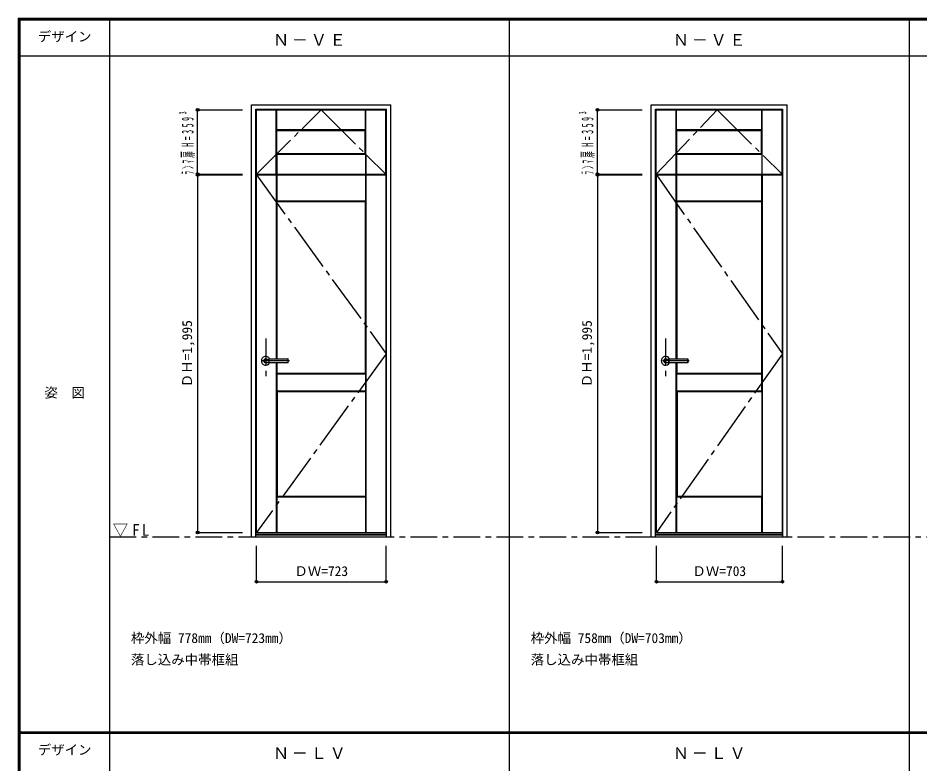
# Model space of a CAD drawing. Units: millimetres, scale not verified. Extents: x -6000 to 5700, y -4307 to 4175.
# Drawn here: x -6000 to -966, y 12 to 4175 of the extents above; entities that cross this region are included whole.
import ezdxf
from ezdxf.enums import TextEntityAlignment as Align

# ---------------------------------------------------------------- set-up
doc = ezdxf.new("R2010")
doc.units = ezdxf.units.MM
doc.header["$LTSCALE"] = 30
doc.header["$PDMODE"] = 32
doc.header["$PDSIZE"] = 15
doc.linetypes.add('CHAIN1', pattern=[8, 5, -1, 1, -1])
doc.linetypes.add('CHAIN2', pattern=[12, 9, -1, 1, -1])
for name, color, linetype in [('0-1_通り芯', 4, 'CHAIN1'), ('0-2_扉', 3, 'Continuous'), ('0-3_仕上げ', 7, 'Continuous'), ('0-4_枠', 3, 'Continuous'), ('0-5_レバー', 3, 'Continuous'), ('0-7', 7, 'CHAIN2'), ('0-A_文字', 7, 'Continuous'), ('0-B_寸法', 7, 'Continuous'), ('F-1_枠', 6, 'Continuous'), ('F-A_文字', 7, 'Continuous')]:
    doc.layers.add(name, color=color, linetype=linetype)
doc.styles.add('ＭＳ ゴシック', font='')
doc.styles.get('ＭＳ ゴシック').set_extended_font_data('MS Gothic')

msp = doc.modelspace()

# ---------------------------------------------------------------- linework, layer by layer
at = {"layer": '0-1_通り芯'}
for p, q in [((-4617.4, 2386.75), (-4617.4, 2176.75)), ((-2385.8, 2386.75), (-2385.8, 2176.75)), ((-4484.9, 2261.75), (-4662.4, 2261.75)), ((-2253.3, 2261.75), (-2430.8, 2261.75))]:
    msp.add_line(p, q, dxfattribs=at)
at = {"layer": '0-1_通り芯', "color": 7}
msp.add_line((-5490, 1279.25), (3436.4, 1279.25), dxfattribs=at)
at = {"layer": '0-2_扉'}
for p, q in [((-4669.9, 3662.25), (-3946.9, 3662.25)), ((-4669.9, 3303.25), (-4669.9, 3662.25)), ((-3946.9, 3303.25), (-3946.9, 3662.25)), ((-2438.3, 3662.25), (-1735.3, 3662.25)), ((-2438.3, 3303.25), (-2438.3, 3662.25)), ((-1735.3, 3303.25), (-1735.3, 3662.25)), ((-4669.9, 3303.25), (-3946.9, 3303.25)), ((-4668.4, 3299.25), (-3945.4, 3299.25)), ((-4668.4, 1304.25), (-4668.4, 3299.25)), ((-3945.4, 1304.25), (-3945.4, 3299.25)), ((-2438.3, 3303.25), (-1735.3, 3303.25)), ((-2436.8, 3299.25), (-1733.8, 3299.25)), ((-2436.8, 1304.25), (-2436.8, 3299.25)), ((-1733.8, 1304.25), (-1733.8, 3299.25)), ((-4668.4, 1304.25), (-3945.4, 1304.25)), ((-2436.8, 1304.25), (-1733.8, 1304.25))]:
    msp.add_line(p, q, dxfattribs=at)
at = {"layer": '0-3_仕上げ'}
for p, q in [((-4558.9, 3303.25), (-4558.9, 3662.25)), ((-4557.4, 3549.75), (-4557.4, 3662.25)), ((-4555.9, 3551.25), (-4555.9, 3662.25)), ((-4060.9, 3551.25), (-4060.9, 3662.25)), ((-4057.9, 3303.25), (-4057.9, 3662.25)), ((-2327.3, 3303.25), (-2327.3, 3662.25)), ((-2325.8, 3549.75), (-2325.8, 3662.25)), ((-2324.3, 3551.25), (-2324.3, 3662.25)), ((-1849.3, 3551.25), (-1849.3, 3662.25)), ((-1846.3, 3303.25), (-1846.3, 3662.25)), ((-4555.9, 3551.25), (-4557.4, 3549.75)), ((-4557.4, 3549.75), (-4554.9, 3547.25)), ((-4060.9, 3551.25), (-4555.9, 3551.25)), ((-4059.4, 3549.75), (-4061.9, 3547.25)), ((-2324.3, 3551.25), (-2325.8, 3549.75)), ((-2325.8, 3549.75), (-2323.3, 3547.25)), ((-1849.3, 3551.25), (-2324.3, 3551.25)), ((-1847.8, 3549.75), (-1850.3, 3547.25)), ((-4557.4, 3415.75), (-4554.9, 3418.25)), ((-4557.4, 3415.75), (-4557.4, 3303.25)), ((-4555.9, 3414.25), (-4557.4, 3415.75)), ((-4060.9, 3414.25), (-4555.9, 3414.25)), ((-4555.9, 3414.25), (-4555.9, 3303.25)), ((-4059.4, 3415.75), (-4061.9, 3418.25)), ((-4060.9, 3414.25), (-4060.9, 3303.25)), ((-2325.8, 3415.75), (-2323.3, 3418.25)), ((-2325.8, 3415.75), (-2325.8, 3303.25)), ((-2324.3, 3414.25), (-2325.8, 3415.75)), ((-1849.3, 3414.25), (-2324.3, 3414.25)), ((-2324.3, 3414.25), (-2324.3, 3303.25)), ((-1847.8, 3415.75), (-1850.3, 3418.25)), ((-1849.3, 3414.25), (-1849.3, 3303.25)), ((-4557.4, 2273.25), (-4557.4, 3299.25)), ((-4554.4, 3153.25), (-4554.4, 3299.25)), ((-4059.4, 3153.25), (-4059.4, 3299.25)), ((-4056.4, 1304.25), (-4056.4, 3299.25)), ((-2325.8, 2273.25), (-2325.8, 3299.25)), ((-2322.8, 3153.25), (-2322.8, 3299.25)), ((-1847.8, 3153.25), (-1847.8, 3299.25)), ((-1846.3, 3151.75), (-1846.3, 3299.25)), ((-1844.8, 1304.25), (-1844.8, 3299.25)), ((-4554.4, 3153.25), (-4555.9, 3151.75)), ((-4059.4, 3153.25), (-4554.4, 3153.25)), ((-4057.9, 3151.75), (-4060.4, 3149.25)), ((-2322.8, 3153.25), (-2324.3, 3151.75)), ((-1847.8, 3153.25), (-2322.8, 3153.25)), ((-1846.3, 3151.75), (-1848.8, 3149.25)), ((-1847.8, 3153.25), (-1846.3, 3151.75)), ((-4557.4, 1304.25), (-4557.4, 2250.25)), ((-2325.8, 1304.25), (-2325.8, 2250.25)), ((-4555.9, 2188.75), (-4553.4, 2191.25)), ((-4554.4, 2187.25), (-4555.9, 2188.75)), ((-4059.4, 2187.25), (-4554.4, 2187.25)), ((-4554.4, 2095.25), (-4554.4, 2187.25)), ((-4060.4, 2191.25), (-4057.9, 2188.75)), ((-4059.4, 2187.25), (-4057.9, 2188.75)), ((-4059.4, 2095.25), (-4059.4, 2187.25)), ((-4057.9, 2093.75), (-4057.9, 2188.75)), ((-2324.3, 2188.75), (-2321.8, 2191.25)), ((-2324.3, 2093.75), (-2324.3, 2188.75)), ((-2322.8, 2187.25), (-2324.3, 2188.75)), ((-2322.8, 2095.25), (-2322.8, 2187.25)), ((-1848.8, 2191.25), (-1846.3, 2188.75)), ((-1847.8, 2187.25), (-1846.3, 2188.75)), ((-1846.3, 2093.75), (-1846.3, 2188.75)), ((-4554.4, 2095.25), (-4555.9, 2093.75)), ((-4554.4, 2095.25), (-4059.4, 2095.25)), ((-4057.9, 2093.75), (-4060.4, 2091.25)), ((-4059.4, 2095.25), (-4057.9, 2093.75)), ((-2322.8, 2095.25), (-2324.3, 2093.75)), ((-2321.8, 2091.25), (-2324.3, 2093.75)), ((-2322.8, 2095.25), (-1847.8, 2095.25)), ((-1846.3, 2093.75), (-1848.8, 2091.25)), ((-1847.8, 2095.25), (-1846.3, 2093.75)), ((-4554.4, 1500.25), (-4555.9, 1501.75)), ((-4059.4, 1500.25), (-4554.4, 1500.25)), ((-4554.4, 1304.25), (-4554.4, 1500.25)), ((-4060.4, 1504.25), (-4057.9, 1501.75)), ((-4059.4, 1500.25), (-4057.9, 1501.75)), ((-4059.4, 1304.25), (-4059.4, 1500.25)), ((-4057.9, 1304.25), (-4057.9, 1501.75)), ((-2322.8, 1500.25), (-2324.3, 1501.75)), ((-2322.8, 1304.25), (-2322.8, 1500.25)), ((-1848.8, 1504.25), (-1846.3, 1501.75)), ((-1847.8, 1500.25), (-1846.3, 1501.75)), ((-1846.3, 1304.25), (-1846.3, 1501.75))]:
    msp.add_line(p, q, dxfattribs=at)
at = {"layer": '0-3_仕上げ', "color": 3}
for p, q in [((-4554.9, 3547.25), (-4061.9, 3547.25)), ((-4554.9, 3418.25), (-4554.9, 3547.25)), ((-4061.9, 3418.25), (-4061.9, 3547.25)), ((-2323.3, 3547.25), (-1850.3, 3547.25)), ((-2323.3, 3418.25), (-2323.3, 3547.25)), ((-1850.3, 3418.25), (-1850.3, 3547.25)), ((-4554.9, 3418.25), (-4061.9, 3418.25)), ((-2323.3, 3418.25), (-1850.3, 3418.25)), ((-4060.4, 3149.25), (-4553.4, 3149.25)), ((-4553.4, 2273.25), (-4553.4, 3149.25)), ((-4060.4, 2191.25), (-4060.4, 3149.25)), ((-1848.8, 3149.25), (-2321.8, 3149.25)), ((-2321.8, 2273.25), (-2321.8, 3149.25)), ((-1848.8, 2191.25), (-1848.8, 3149.25)), ((-4553.4, 2191.25), (-4553.4, 2250.25)), ((-2321.8, 2191.25), (-2321.8, 2250.25)), ((-4060.4, 2191.25), (-4553.4, 2191.25)), ((-1848.8, 2191.25), (-2321.8, 2191.25)), ((-4553.4, 2091.25), (-4553.4, 1504.25)), ((-2321.8, 2091.25), (-1848.8, 2091.25)), ((-2321.8, 2091.25), (-2321.8, 1504.25)), ((-1848.8, 2091.25), (-1848.8, 1504.25)), ((-4060.4, 1504.25), (-4553.4, 1504.25)), ((-1848.8, 1504.25), (-2321.8, 1504.25))]:
    msp.add_line(p, q, dxfattribs=at)
at = {"layer": '0-3_仕上げ'}
for points in [[(-4060.9, 3551.25), (-4059.4, 3549.75), (-4059.4, 3662.25)], [(-1849.3, 3551.25), (-1847.8, 3549.75), (-1847.8, 3662.25)], [(-4060.9, 3414.25), (-4059.4, 3415.75), (-4059.4, 3303.25)], [(-1849.3, 3414.25), (-1847.8, 3415.75), (-1847.8, 3303.25)], [(-4553.4, 3149.25), (-4555.9, 3151.75), (-4555.9, 3299.25)], [(-4059.4, 3153.25), (-4057.9, 3151.75), (-4057.9, 3299.25)], [(-2321.8, 3149.25), (-2324.3, 3151.75), (-2324.3, 3299.25)], [(-4553.4, 2091.25), (-4555.9, 2093.75), (-4555.9, 2188.75)], [(-1847.8, 2095.25), (-1847.8, 2187.25), (-2322.8, 2187.25)], [(-4555.9, 1304.25), (-4555.9, 1501.75), (-4553.4, 1504.25)], [(-2324.3, 1304.25), (-2324.3, 1501.75), (-2321.8, 1504.25)], [(-1847.8, 1304.25), (-1847.8, 1500.25), (-2322.8, 1500.25)]]:
    msp.add_lwpolyline(points, dxfattribs=at)
at = {"layer": '0-3_仕上げ', "color": 3}
msp.add_lwpolyline([(-4553.4, 2091.25), (-4060.4, 2091.25), (-4060.4, 1504.25)], dxfattribs=at)
at = {"layer": '0-4_枠'}
for p, q in [((-4697.4, 3691.25), (-3919.4, 3691.25)), ((-4697.4, 1279.25), (-4697.4, 3691.25)), ((-3919.4, 1279.25), (-3919.4, 3691.25)), ((-2465.8, 3691.25), (-1707.8, 3691.25)), ((-2465.8, 1279.25), (-2465.8, 3691.25)), ((-1707.8, 1279.25), (-1707.8, 3691.25)), ((-4673.4, 3667.25), (-3943.4, 3667.25)), ((-4673.4, 1279.25), (-4673.4, 3667.25)), ((-3943.4, 1279.25), (-3943.4, 3667.25)), ((-2441.8, 3667.25), (-1731.8, 3667.25)), ((-2441.8, 1279.25), (-2441.8, 3667.25)), ((-1731.8, 1279.25), (-1731.8, 3667.25)), ((-4697.4, 1279.25), (-3919.4, 1279.25)), ((-4673.4, 1294.25), (-3943.4, 1294.25)), ((-4673.4, 1291.25), (-3943.4, 1291.25)), ((-2465.8, 1279.25), (-1707.8, 1279.25)), ((-2441.8, 1294.25), (-1731.8, 1294.25)), ((-2441.8, 1291.25), (-1731.8, 1291.25))]:
    msp.add_line(p, q, dxfattribs=at)
at = {"layer": '0-5_レバー'}
for p, q in [((-4617.4, 2271.25), (-4598.4, 2271.25)), ((-4598.4, 2272.25), (-4597.4, 2273.25)), ((-4598.4, 2251.25), (-4598.4, 2272.25)), ((-4597.4, 2273.25), (-4493.4, 2273.25)), ((-4492.4, 2272.25), (-4493.4, 2273.25)), ((-4492.4, 2251.25), (-4492.4, 2272.25)), ((-2385.8, 2271.25), (-2366.8, 2271.25)), ((-2366.8, 2272.25), (-2365.8, 2273.25)), ((-2366.8, 2251.25), (-2366.8, 2272.25)), ((-2365.8, 2273.25), (-2261.8, 2273.25)), ((-2260.8, 2272.25), (-2261.8, 2273.25)), ((-2260.8, 2251.25), (-2260.8, 2272.25)), ((-4617.4, 2252.25), (-4598.4, 2252.25)), ((-4598.4, 2251.25), (-4597.4, 2250.25)), ((-4493.4, 2250.25), (-4597.4, 2250.25)), ((-4492.4, 2251.25), (-4493.4, 2250.25)), ((-2385.8, 2252.25), (-2366.8, 2252.25)), ((-2366.8, 2251.25), (-2365.8, 2250.25)), ((-2261.8, 2250.25), (-2365.8, 2250.25)), ((-2260.8, 2251.25), (-2261.8, 2250.25))]:
    msp.add_line(p, q, dxfattribs=at)
at = {"layer": '0-5_レバー', "color": 4}
for p, q in [((-4597.4, 2250.25), (-4597.4, 2273.25)), ((-4493.4, 2273.25), (-4493.4, 2250.25)), ((-2365.8, 2250.25), (-2365.8, 2273.25)), ((-2261.8, 2273.25), (-2261.8, 2250.25))]:
    msp.add_line(p, q, dxfattribs=at)
for centre, radius, start, end in [((-4617.4, 2261.75), 24.55, 27.93255, 332.06745), ((-4617.4, 2261.75), 11, 59.72736, 300.27264), ((-2385.8, 2261.75), 24.55, 27.93255, 332.06745), ((-2385.8, 2261.75), 11, 59.72736, 300.27264)]:
    msp.add_arc(centre, radius, start, end, dxfattribs=at)
at = {"layer": '0-5_レバー'}
for centre in [(-4617.4, 2261.75), (-2385.8, 2261.75)]:
    msp.add_arc(centre, 9.5, 90, 270, dxfattribs=at)
at = {"layer": '0-7'}
for p, q in [((-4669.9, 3303.25), (-4308.4, 3662.25)), ((-4308.4, 3662.25), (-3946.9, 3303.25)), ((-2438.3, 3303.25), (-2096.8, 3662.25)), ((-2096.8, 3662.25), (-1735.3, 3303.25))]:
    msp.add_line(p, q, dxfattribs=at)
for points in [[(-4668.4, 3299.25), (-3945.4, 2301.75), (-4668.4, 1304.25)], [(-2436.8, 3299.25), (-1733.8, 2301.75), (-2436.8, 1304.25)]]:
    msp.add_lwpolyline(points, dxfattribs=at)
at = {"layer": '0-B_寸法', "color": 4}
for p, q in [((-4997.4, 3662.25), (-4747.4, 3662.25)), ((-4997.4, 3303.25), (-4997.4, 3662.25)), ((-2765.8, 3662.25), (-2515.8, 3662.25)), ((-2765.8, 3303.25), (-2765.8, 3662.25)), ((-4997.4, 3303.25), (-4747.4, 3303.25)), ((-4997.4, 3299.25), (-4997.4, 1304.25)), ((-4997.4, 3299.25), (-4747.4, 3299.25)), ((-2765.8, 3303.25), (-2515.8, 3303.25)), ((-2765.8, 3299.25), (-2765.8, 1304.25)), ((-2765.8, 3299.25), (-2515.8, 3299.25)), ((-4997.4, 1304.25), (-4747.4, 1304.25)), ((-2765.8, 1304.25), (-2515.8, 1304.25)), ((-4668.4, 1029.25), (-4668.4, 1229.25)), ((-2436.8, 1029.25), (-2436.8, 1229.25))]:
    msp.add_line(p, q, dxfattribs=at)
for points in [[(-4668.4, 1029.25), (-3945.4, 1029.25), (-3945.4, 1229.25)], [(-2436.8, 1029.25), (-1733.8, 1029.25), (-1733.8, 1229.25)]]:
    msp.add_lwpolyline(points, dxfattribs=at)
at = {"layer": '0-B_寸法'}
for p in [(-4997.4, 3662.25), (-2765.8, 3662.25), (-4997.4, 3303.25), (-4997.4, 3299.25), (-2765.8, 3303.25), (-2765.8, 3299.25), (-4997.4, 1304.25), (-2765.8, 1304.25), (-4668.4, 1029.25), (-3945.4, 1029.25), (-2436.8, 1029.25), (-1733.8, 1029.25)]:
    msp.add_point(p, dxfattribs=at)
at = {"layer": 'F-1_枠'}
for p, q in [((-6000, 4175), (5700, 4175)), ((-6000, 4175), (-6000, -4205)), ((-6000, 4170), (5700, 4170)), ((-6000, 4165), (5700, 4165)), ((-5995, 4175), (-5995, -4205)), ((-5990, 4175), (-5990, -4205)), ((-5490, 4175), (-5490, -3790)), ((-3258.4, 4175), (-3258.4, -3790)), ((-1026.8, 4175), (-1026.8, -3790)), ((-6000, 3965), (5700, 3965)), ((-6000, 190.5), (5700, 190.5)), ((-6000, 187.5), (5700, 187.5)), ((-6000, 184.5), (5700, 184.5))]:
    msp.add_line(p, q, dxfattribs=at)

# ---------------------------------------------------------------- texts
at = {"layer": '0-A_文字', "style": 'ＭＳ ゴシック'}
for s, p in [('枠外幅 778mm（DW=723mm）', (-5370, 670.5)), ('枠外幅 758mm（DW=703mm）', (-3138.4, 670.5)), ('落し込み中帯框組', (-5370, 550.5)), ('落し込み中帯框組', (-3138.4, 550.5))]:
    msp.add_text(s, height=54.99, dxfattribs=at).set_placement(p, align=Align.BOTTOM_LEFT)
at = {"layer": '0-A_文字', "char_height": 65.98, "attachment_point": 7, "style": 'ＭＳ ゴシック'}
for s, insert in [('\\T1.17;Ｎ－ＶＥ', (-4576.7, 4020)), ('\\T1.17;Ｎ－ＶＥ', (-2345.1, 4020)), ('\\T1.26;\\W0.95;▽FL', (-5471.25, 1279.25)), ('\\T1.17;Ｎ－ＬＶ', (-4576.7, 39.5)), ('\\T1.17;Ｎ－ＬＶ', (-2345.1, 39.5))]:
    msp.add_mtext(s, dxfattribs=dict(at, insert=insert))
at = {"layer": '0-B_寸法', "style": 'ＭＳ ゴシック'}
for p in [(-5012.4, 2114.25), (-2780.8, 2114.25)]:
    msp.add_text('ＤＨ=1,995', height=54.99, rotation=90, dxfattribs=at).set_placement(p, align=Align.BOTTOM_LEFT)
for s, p in [('ＤＷ=723', (-4457.4, 1044.25)), ('ＤＷ=703', (-2235.8, 1044.25))]:
    msp.add_text(s, height=54.99, dxfattribs=at).set_placement(p, align=Align.BOTTOM_LEFT)
at = {"layer": '0-B_寸法', "char_height": 65.98, "attachment_point": 7, "rotation": 90, "style": 'ＭＳ ゴシック'}
for insert in [(-5012.4, 3302.75), (-2780.8, 3302.75)]:
    msp.add_mtext('\\T1.67;\\W0.4;ﾗﾝﾏ扉H=359³', dxfattribs=dict(at, insert=insert))
at = {"layer": 'F-A_文字', "style": 'ＭＳ ゴシック'}
for s, p in [('デザイン', (-5890, 4027.5)), ('姿\u3000図', (-5852.5, 2040.25)), ('デザイン', (-5890, 47))]:
    msp.add_text(s, height=54.99, dxfattribs=at).set_placement(p, align=Align.BOTTOM_LEFT)

doc.saveas('drawing.dxf')
